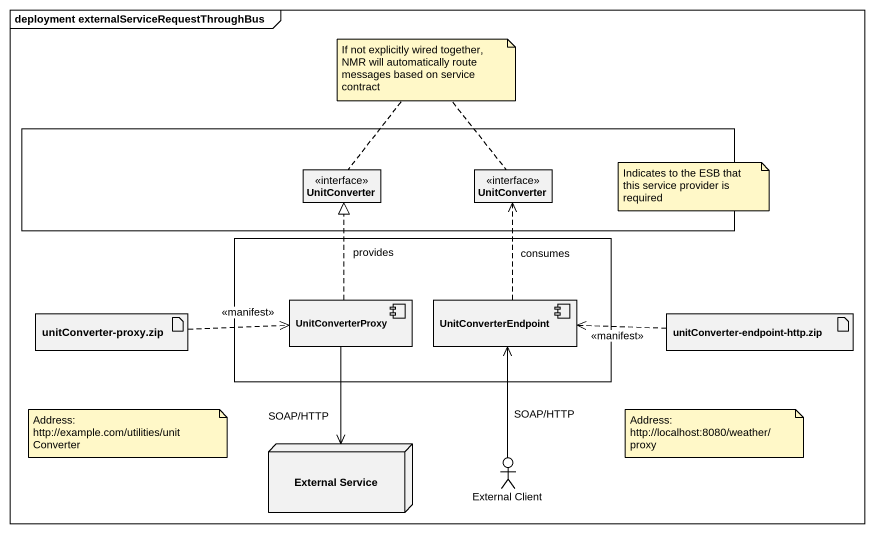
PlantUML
@startuml
mainframe deployment externalServiceRequestThroughBus
allowmixing
hide circle
hide empty members
rectangle " " as rectangle1 {
  interface UnitConverter
  interface "UnitConverter" as UnitConverter_2
}
rectangle " " as rectangle2 {
  component UnitConverterProxy
  component UnitConverterEndpoint
}
artifact "unitConverter-proxy.zip" as unitConverter_proxy_zip
artifact "unitConverter-endpoint-http.zip" as unitConverter_endpoint_http
node "External Service" as External_Service
actor "External Client" as External_Client
unitConverter_proxy_zip .right.> UnitConverterProxy : <<manifest>>
UnitConverterProxy .up.|> UnitConverter : provides
UnitConverterProxy --> External_Service : SOAP/HTTP
UnitConverterEndpoint .up.> UnitConverter_2 : consumes
unitConverter_endpoint_http .left.> UnitConverterEndpoint : <<manifest>>
External_Client -up-> UnitConverterEndpoint : SOAP/HTTP
note as N1
  If not explicitly wired together, NMR will automatically route messages based on service contract
end note
N1 .. UnitConverter
N1 .. UnitConverter_2
note as N2
  Indicates to the ESB that this service provider is required
end note
note as N3
  Address:
  http://example.com/utilities/unitConverter
end note
note as N4
  Address:
  http://localhost:8080/weather/proxy
end note
@enduml
